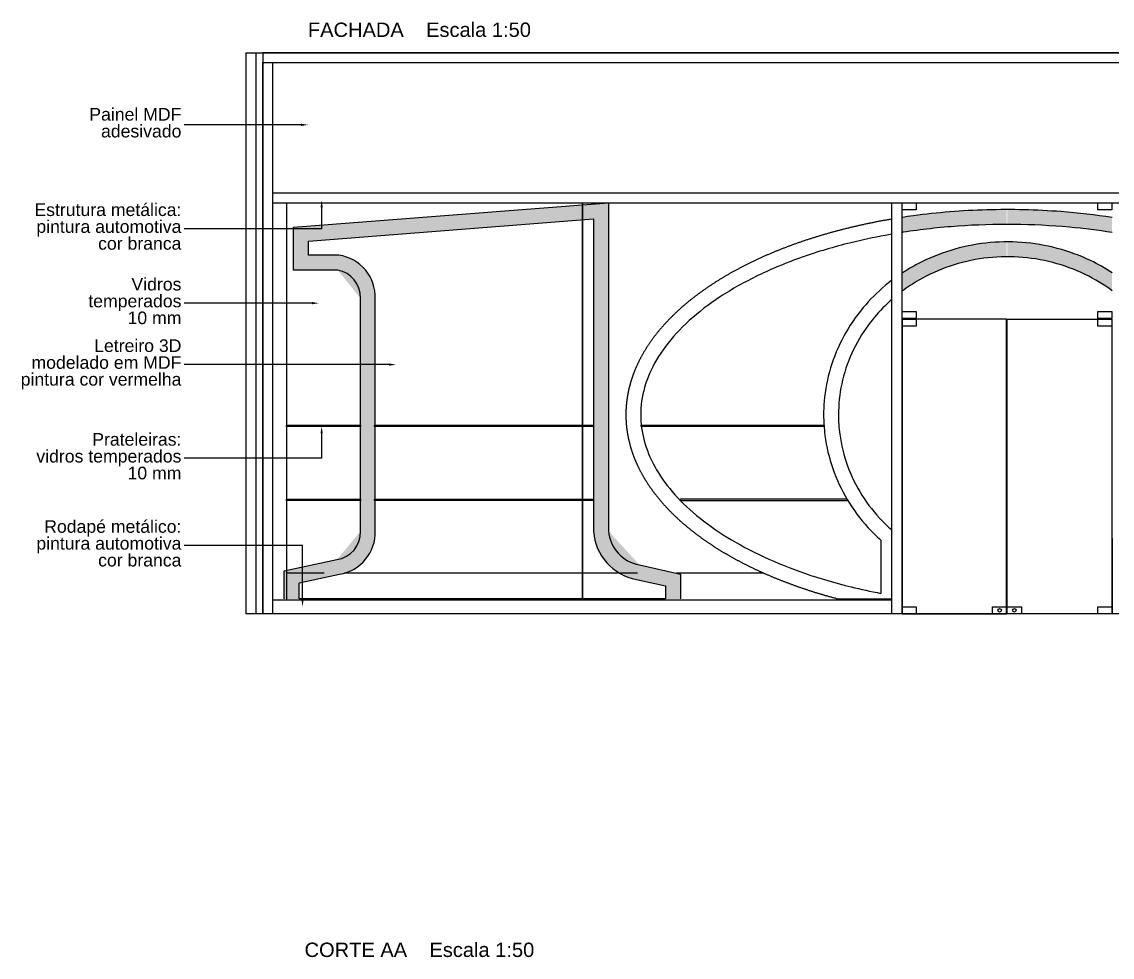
# Model space of a CAD drawing. Extents: x -3511 to 6018, y -1003 to 2837.
# Drawn here: x -891 to -113, y -153 to 514 of the extents above; entities that cross this region are included whole.
import ezdxf
from ezdxf import colors
from ezdxf.entities.mleader import LeaderData, LeaderLine
from ezdxf.math import Vec2, Vec3

# ---------------------------------------------------------------- set-up
doc = ezdxf.new("R2010")
doc.units = 0
doc.header["$LTSCALE"] = 11
doc.header["$MEASUREMENT"] = 0
for name, color, linetype in [('CORTES ESPEC', 2, 'CONTINUOUS'), ('ESQUADRIAS', 2, 'CONTINUOUS'), ('FACHADA PRATELEIRAS', 252, 'CONTINUOUS'), ('FACHADA-LOGO', 2, 'CONTINUOUS'), ('FACHADAS', 1, 'CONTINUOUS'), ('HATCH FACHADA', 10, 'CONTINUOUS'), ('TEXTOS', 2, 'CONTINUOUS')]:
    doc.layers.add(name, color=color, linetype=linetype)
doc.styles.add('ARIAL', font='arial.ttf')
doc.styles.add('ROMANS', font='romans.shx', dxfattribs={"width": 1.5})

msp = doc.modelspace()

# ---------------------------------------------------------------- hatches: boundary and pattern name
at = {"layer": 'HATCH FACHADA'}
h = msp.add_hatch(color=256, dxfattribs=at)
h.dxf.hatch_style = 1
edge = h.paths.add_edge_path()
edge.add_line((-420.96, 102.39), (-420.96, 120.19))
edge.add_line((-420.96, 120.19), (-450.26, 126.71))
edge.add_arc((-445.62, 153.15), 26.84, 184.69532, 260.04826, ccw=False)
edge.add_line((-472.37, 150.95), (-472.37, 384.81))
edge.add_line((-472.37, 384.81), (-696.74, 367.38))
edge.add_line((-696.74, 367.38), (-696.74, 336.87))
edge.add_line((-696.74, 336.87), (-665.34, 336.87))
edge.add_arc((-668.72, 317.62), 19.55, -2.20485, 80.04923, ccw=False)
edge.add_line((-649.18, 316.86), (-649.18, 150.54))
edge.add_arc((-668.72, 149.79), 19.55, -81.57362, 2.20485, ccw=False)
edge.add_line((-665.85, 130.45), (-703.4, 122.5))
edge.add_line((-703.4, 122.5), (-703.4, 102.39))
edge.add_line((-703.4, 102.39), (-692.81, 102.39))
edge.add_line((-692.81, 102.39), (-692.81, 113.92))
edge.add_line((-692.81, 113.92), (-663.94, 120.03))
edge.add_arc((-668.72, 149.79), 30.13, 279.11355, 362.20485)
edge.add_line((-638.61, 150.95), (-638.61, 316.46))
edge.add_arc((-668.72, 317.62), 30.13, 357.79515, 441.98854)
edge.add_line((-664.52, 347.45), (-686.16, 347.45))
edge.add_line((-686.16, 347.45), (-686.16, 357.59))
edge.add_line((-686.16, 357.59), (-482.95, 373.37))
edge.add_line((-482.95, 373.37), (-482.95, 150.55))
edge.add_arc((-445.62, 153.15), 37.42, 183.97605, 259.65151)
edge.add_line((-452.34, 116.33), (-431.55, 111.71))
edge.add_line((-431.55, 111.71), (-431.55, 102.39))
edge.add_line((-431.55, 102.39), (-420.96, 102.39))
h = msp.add_hatch(color=256, dxfattribs=at)
h.dxf.hatch_style = 1
edge = h.paths.add_edge_path()
edge.add_line((-188.51, 379.81), (-198.51, 379.81))
edge.add_line((-198.51, 379.81), (-198.51, 379.9))
edge.add_spline(control_points=[(-198.51, 379.9), (-199.88, 379.87), (-201.25, 379.83), (-220.27, 379.3), (-237.83, 377.87), (-257.66, 375.19), (-260.34, 374.8), (-263.01, 374.39)], knot_values=[4.750478, 4.750478, 4.750478, 4.750478, 4.765777, 4.765777, 4.962789, 4.962789, 4.993708, 4.993708, 4.993708, 4.993708], degree=3, periodic=0)
edge.add_line((-263.01, 374.39), (-263.01, 363.69))
edge.add_spline(control_points=[(-263.01, 363.69), (-262.75, 363.73), (-262.49, 363.77), (-249.47, 365.78), (-236.41, 367.25), (-211.71, 369), (-200.11, 369.41), (-188.51, 369.42)], knot_values=[4.713337, 4.713337, 4.713337, 4.713337, 4.716397, 4.716397, 4.867959, 4.867959, 5.00004, 5.00004, 5.00004, 5.00004], degree=3, periodic=0)
edge.add_line((-188.51, 369.42), (-188.51, 379.81))
h = msp.add_hatch(color=256, dxfattribs=at)
h.dxf.hatch_style = 1
edge = h.paths.add_edge_path()
edge.add_spline(control_points=[(-113.51, 374.39), (-125.39, 376.21), (-137.5, 377.6), (-159.1, 379.25), (-168.54, 379.7), (-178.01, 379.89)], knot_values=[4.431069, 4.431069, 4.431069, 4.431069, 4.568766, 4.568766, 4.674299, 4.674299, 4.674299, 4.674299], degree=3, periodic=0)
edge.add_line((-178.01, 379.89), (-178.01, 379.81))
edge.add_line((-178.01, 379.81), (-188.01, 379.81))
edge.add_line((-188.01, 379.81), (-188.01, 369.42))
edge.add_spline(control_points=[(-188.01, 369.42), (-186.46, 369.41), (-184.92, 369.41), (-170.06, 369.26), (-156.76, 368.6), (-133.47, 366.48), (-123.4, 365.24), (-113.51, 363.69)], knot_values=[4.424737, 4.424737, 4.424737, 4.424737, 4.442321, 4.442321, 4.593883, 4.593883, 4.71144, 4.71144, 4.71144, 4.71144], degree=3, periodic=0)
edge.add_line((-113.51, 363.69), (-113.51, 374.39))
h = msp.add_hatch(color=256, dxfattribs=at)
h.dxf.hatch_style = 1
edge = h.paths.add_edge_path()
edge.add_spline(control_points=[(-188.51, 356.95), (-193.47, 356.93), (-198.42, 356.65), (-211.84, 355.15), (-220.24, 353.42), (-236.52, 348.45), (-244.4, 345.21), (-255.7, 339.27), (-259.41, 337.07), (-263.01, 334.71)], knot_values=[4.716926, 4.716926, 4.716926, 4.716926, 4.830757, 4.830757, 5.027073, 5.027073, 5.223388, 5.223388, 5.323846, 5.323846, 5.323846, 5.323846], degree=3, periodic=0)
edge.add_line((-263.01, 334.71), (-263.01, 321.79))
edge.add_spline(control_points=[(-263.01, 321.79), (-259.23, 324.61), (-255.27, 327.22), (-244.11, 333.66), (-236.62, 337.04), (-221.06, 342.3), (-212.99, 344.18), (-199.4, 345.98), (-193.95, 346.35), (-188.51, 346.37)], knot_values=[4.717299, 4.717299, 4.717299, 4.717299, 4.837583, 4.837583, 5.043206, 5.043206, 5.248829, 5.248829, 5.384125, 5.384125, 5.384125, 5.384125], degree=3, periodic=0)
edge.add_line((-188.51, 346.37), (-188.51, 356.95))
h = msp.add_hatch(color=256, dxfattribs=at)
h.dxf.hatch_style = 1
edge = h.paths.add_edge_path()
edge.add_spline(control_points=[(-113.51, 335.16), (-118.34, 338.29), (-123.39, 341.12), (-136.26, 347.26), (-144.27, 350.2), (-160.74, 354.55), (-169.21, 355.96), (-181.15, 356.83), (-184.58, 356.96), (-188.01, 356.96)], knot_values=[4.107314, 4.107314, 4.107314, 4.107314, 4.241811, 4.241811, 4.438126, 4.438126, 4.634442, 4.634442, 4.713101, 4.713101, 4.713101, 4.713101], degree=3, periodic=0)
edge.add_line((-188.01, 356.96), (-188.01, 346.37))
edge.add_spline(control_points=[(-188.01, 346.37), (-185.34, 346.37), (-182.68, 346.29), (-171.76, 345.62), (-163.55, 344.32), (-147.61, 340.16), (-139.87, 337.31), (-125.82, 330.5), (-119.44, 326.66), (-113.51, 322.3)], knot_values=[4.047914, 4.047914, 4.047914, 4.047914, 4.114102, 4.114102, 4.319725, 4.319725, 4.525349, 4.525349, 4.713159, 4.713159, 4.713159, 4.713159], degree=3, periodic=0)
edge.add_line((-113.51, 322.3), (-113.51, 335.16))

# ---------------------------------------------------------------- linework, layer by layer
at = {"layer": 'ESQUADRIAS'}
for points in [[(342.24, 484.81), (342.24, 491.81), (-718.76, 491.81), (-718.76, 484.81)], [(-718.76, 484.81), (-711.76, 484.81), (-711.76, 91.81), (-718.76, 91.81)], [(335.24, 384.81), (335.24, 391.81), (-711.76, 391.81), (-711.76, 384.81)], [(-270.26, 384.81), (-263.26, 384.81), (-263.26, 91.81), (-270.26, 91.81)]]:
    msp.add_lwpolyline(points, close=True, dxfattribs=at)
msp.add_lwpolyline([(-711.76, 101.81), (-270.26, 101.81)], dxfattribs=at)
at = {"layer": 'FACHADA PRATELEIRAS'}
for points in [[(-701.76, 226.38), (-649.18, 226.38), (-649.18, 225.38), (-701.76, 225.38)], [(-639.19, 226.38), (-482.95, 226.38), (-482.95, 225.38), (-639.19, 225.38)], [(-448.95, 226.38), (-318.55, 226.38), (-318.55, 225.38), (-448.95, 225.38)], [(-701.76, 173.59), (-649.18, 173.59), (-649.18, 172.59), (-701.76, 172.59)], [(-639.19, 173.59), (-482.95, 173.59), (-482.95, 172.59), (-639.19, 172.59)], [(-302.31, 173.59), (-421.04, 173.59), (-421.04, 172.59), (-301.71, 172.59)]]:
    msp.add_lwpolyline(points, close=True, dxfattribs=at)
for points in [[(-675.01, 120.81), (-701.76, 120.81)], [(-451.72, 120.81), (-660.47, 120.81)], [(-361.52, 120.81), (-423.71, 120.81)]]:
    msp.add_lwpolyline(points, dxfattribs=at)
at = {"layer": 'FACHADA-LOGO'}
msp.add_lwpolyline([(-703.4, 102.39), (-703.4, 122.5), (-665.85, 130.45, 0.382755), (-649.18, 150.54), (-649.18, 316.86, 0.375149), (-665.34, 336.87), (-696.74, 336.87), (-696.74, 367.38), (-472.37, 384.81), (-472.37, 150.95, 0.341173), (-450.26, 126.71), (-420.96, 120.19), (-420.96, 102.39)], format="xyb", dxfattribs=at)
msp.add_lwpolyline([(-638.61, 316.46, 0.384832), (-664.52, 347.45), (-686.16, 347.45), (-686.16, 357.59), (-482.95, 373.37), (-482.95, 150.55, 0.342744), (-452.34, 116.33), (-431.55, 111.71), (-431.55, 102.39), (-692.81, 102.39), (-692.81, 113.92), (-663.94, 120.03, 0.379322), (-638.61, 150.95)], format="xyb", close=True, dxfattribs=at)
for points in [[(-270.26, 362.49), (-270.26, 373.23), (-270.89, 373.12), (-271.52, 373.01), (-272.15, 372.9), (-272.78, 372.79), (-273.41, 372.68), (-274.04, 372.57), (-274.67, 372.46), (-275.3, 372.34), (-275.93, 372.23), (-276.55, 372.12), (-277.18, 372), (-277.81, 371.88), (-278.43, 371.77), (-279.06, 371.65), (-279.68, 371.53), (-280.31, 371.41), (-280.93, 371.29), (-281.56, 371.17), (-282.18, 371.04), (-282.8, 370.92), (-283.42, 370.8), (-284.04, 370.67), (-284.66, 370.55), (-285.28, 370.42), (-285.9, 370.29), (-286.52, 370.17), (-287.14, 370.04), (-287.76, 369.91), (-288.37, 369.78), (-288.99, 369.65), (-289.61, 369.52), (-290.22, 369.38), (-290.84, 369.25), (-291.45, 369.11), (-292.06, 368.98), (-292.68, 368.84), (-293.29, 368.71), (-293.9, 368.57), (-294.51, 368.43), (-295.12, 368.29), (-295.73, 368.15), (-296.34, 368.01), (-296.95, 367.87), (-297.56, 367.73), (-298.16, 367.58), (-298.77, 367.44), (-299.38, 367.3), (-299.98, 367.15), (-300.58, 367), (-301.19, 366.86), (-301.79, 366.71), (-302.39, 366.56), (-303, 366.41), (-303.6, 366.26), (-304.2, 366.11), (-304.8, 365.96), (-305.4, 365.8), (-305.99, 365.65), (-306.59, 365.5), (-307.19, 365.34), (-307.79, 365.19), (-308.38, 365.03), (-308.98, 364.87), (-309.57, 364.71), (-310.16, 364.55), (-310.76, 364.4), (-311.35, 364.23), (-311.94, 364.07), (-312.53, 363.91), (-313.12, 363.75), (-313.71, 363.59), (-314.3, 363.42), (-314.88, 363.26), (-315.47, 363.09), (-316.06, 362.92), (-316.64, 362.76), (-317.23, 362.59), (-317.81, 362.42), (-318.39, 362.25), (-318.97, 362.08), (-319.56, 361.91), (-320.14, 361.73), (-320.72, 361.56), (-321.3, 361.39), (-321.87, 361.21), (-322.45, 361.04), (-323.03, 360.86), (-323.6, 360.69), (-324.18, 360.51), (-324.75, 360.33), (-325.33, 360.15), (-325.9, 359.97), (-326.47, 359.79), (-327.04, 359.61), (-327.61, 359.43), (-328.18, 359.25), (-328.75, 359.06), (-329.32, 358.88), (-329.88, 358.69), (-330.45, 358.51), (-331.02, 358.32), (-331.58, 358.14), (-332.14, 357.95), (-332.71, 357.76), (-333.27, 357.57), (-333.83, 357.38), (-334.39, 357.19), (-334.95, 357), (-335.51, 356.81), (-336.06, 356.61), (-336.62, 356.42), (-337.18, 356.22), (-337.73, 356.03), (-338.29, 355.83), (-338.84, 355.64), (-339.39, 355.44), (-339.94, 355.24), (-340.49, 355.04), (-341.04, 354.84), (-341.59, 354.64), (-342.14, 354.44), (-342.69, 354.24), (-343.23, 354.04), (-343.78, 353.83), (-344.32, 353.63), (-344.86, 353.42), (-345.41, 353.22), (-345.95, 353.01), (-346.49, 352.81), (-347.03, 352.6), (-347.57, 352.39), (-348.1, 352.18), (-348.64, 351.97), (-349.18, 351.76), (-349.71, 351.55), (-350.24, 351.34), (-350.78, 351.13), (-351.31, 350.91), (-351.84, 350.7), (-352.37, 350.48), (-352.9, 350.27), (-353.43, 350.05), (-353.95, 349.84), (-354.48, 349.62), (-355, 349.4), (-355.53, 349.18), (-356.05, 348.96), (-356.57, 348.74), (-357.09, 348.52), (-357.61, 348.3), (-358.13, 348.08), (-358.65, 347.85), (-359.17, 347.63), (-359.68, 347.41), (-360.2, 347.18), (-360.71, 346.96), (-361.23, 346.73), (-361.74, 346.5), (-362.25, 346.27), (-362.76, 346.05), (-363.27, 345.82), (-363.78, 345.59), (-364.28, 345.36), (-364.79, 345.13), (-365.29, 344.89), (-365.8, 344.66), (-366.3, 344.43), (-366.8, 344.19), (-367.3, 343.96), (-367.8, 343.72), (-368.3, 343.49), (-368.8, 343.25), (-369.29, 343.01), (-369.79, 342.78), (-370.28, 342.54), (-370.77, 342.3), (-371.27, 342.06), (-371.76, 341.82), (-372.25, 341.58), (-372.74, 341.34), (-373.22, 341.09), (-373.71, 340.85), (-374.2, 340.61), (-374.68, 340.36), (-375.16, 340.12), (-375.65, 339.87), (-376.13, 339.62), (-376.61, 339.38), (-377.08, 339.13), (-377.56, 338.88), (-378.04, 338.63), (-378.51, 338.38), (-378.99, 338.13), (-379.46, 337.88), (-379.93, 337.63), (-380.41, 337.38), (-380.88, 337.13), (-381.34, 336.87), (-381.81, 336.62), (-382.28, 336.36), (-382.74, 336.11), (-383.21, 335.85), (-383.67, 335.6), (-384.13, 335.34), (-384.59, 335.08), (-385.05, 334.82), (-385.51, 334.56), (-385.97, 334.3), (-386.42, 334.04), (-386.88, 333.78), (-387.33, 333.52), (-387.78, 333.26), (-388.24, 333), (-388.69, 332.73), (-389.13, 332.47), (-389.58, 332.2), (-390.03, 331.94), (-390.47, 331.67), (-390.92, 331.41), (-391.36, 331.14), (-391.8, 330.87), (-392.24, 330.6), (-392.68, 330.34), (-393.12, 330.07), (-393.56, 329.8), (-393.99, 329.52), (-394.43, 329.25), (-394.86, 328.98), (-395.29, 328.71), (-395.72, 328.44), (-396.15, 328.16), (-396.58, 327.89), (-397.01, 327.61), (-397.44, 327.34), (-397.86, 327.06), (-398.28, 326.79), (-398.71, 326.51), (-399.13, 326.23), (-399.55, 325.95), (-399.96, 325.67), (-400.38, 325.39), (-400.8, 325.11), (-401.21, 324.83), (-401.63, 324.55), (-402.04, 324.27), (-402.45, 323.99), (-402.86, 323.71), (-403.27, 323.42), (-403.67, 323.14), (-404.08, 322.85), (-404.48, 322.57), (-404.89, 322.28), (-405.29, 322), (-405.69, 321.71), (-406.09, 321.42), (-406.49, 321.13), (-406.88, 320.85), (-407.28, 320.56), (-407.67, 320.27), (-408.07, 319.98), (-408.46, 319.69), (-408.85, 319.4), (-409.24, 319.1), (-409.63, 318.81), (-410.01, 318.52), (-410.4, 318.23), (-410.78, 317.93), (-411.16, 317.64), (-411.55, 317.34), (-411.93, 317.05), (-412.3, 316.75), (-412.68, 316.45), (-413.06, 316.16), (-413.43, 315.86), (-413.8, 315.56), (-414.18, 315.26), (-414.55, 314.96), (-414.92, 314.66), (-415.28, 314.36), (-415.65, 314.06), (-416.02, 313.76), (-416.38, 313.46), (-416.74, 313.16), (-417.1, 312.85), (-417.46, 312.55), (-417.82, 312.25), (-418.18, 311.94), (-418.53, 311.64), (-418.89, 311.33), (-419.24, 311.03), (-419.59, 310.72), (-419.94, 310.41), (-420.29, 310.1), (-420.64, 309.8), (-420.99, 309.49), (-421.33, 309.18), (-421.67, 308.87), (-422.02, 308.56), (-422.36, 308.25), (-422.7, 307.94), (-423.03, 307.63), (-423.37, 307.31), (-423.7, 307), (-424.04, 306.69), (-424.37, 306.38), (-424.7, 306.06), (-425.03, 305.75), (-425.36, 305.43), (-425.68, 305.12), (-426.01, 304.8), (-426.33, 304.48), (-426.65, 304.17), (-426.98, 303.85), (-427.3, 303.53), (-427.61, 303.21), (-427.93, 302.9), (-428.24, 302.58), (-428.56, 302.26), (-428.87, 301.94), (-429.18, 301.62), (-429.49, 301.3), (-429.8, 300.97), (-430.11, 300.65), (-430.41, 300.33), (-430.71, 300.01), (-431.02, 299.68), (-431.32, 299.36), (-431.62, 299.04), (-431.91, 298.71), (-432.21, 298.39), (-432.51, 298.06), (-432.8, 297.73), (-433.09, 297.41), (-433.38, 297.08), (-433.67, 296.75), (-433.96, 296.43), (-434.24, 296.1), (-434.53, 295.77), (-434.81, 295.44), (-435.09, 295.11), (-435.37, 294.78), (-435.65, 294.45), (-435.93, 294.12), (-436.21, 293.79), (-436.48, 293.46), (-436.75, 293.12), (-437.02, 292.79), (-437.29, 292.46), (-437.56, 292.13), (-437.83, 291.79), (-438.09, 291.46), (-438.36, 291.12), (-438.62, 290.79), (-438.88, 290.45), (-439.14, 290.12), (-439.4, 289.78), (-439.65, 289.44), (-439.91, 289.11), (-440.16, 288.77), (-440.41, 288.43), (-440.66, 288.09), (-440.91, 287.75), (-441.16, 287.42), (-441.41, 287.08), (-441.65, 286.74), (-441.89, 286.4), (-442.13, 286.06), (-442.37, 285.71), (-442.61, 285.37), (-442.85, 285.03), (-443.08, 284.69), (-443.32, 284.35), (-443.55, 284), (-443.78, 283.66), (-444.01, 283.32), (-444.23, 282.97), (-444.46, 282.63), (-444.68, 282.28), (-444.91, 281.94), (-445.13, 281.59), (-445.35, 281.25), (-445.56, 280.9), (-445.78, 280.56), (-445.99, 280.21), (-446.21, 279.86), (-446.42, 279.51), (-446.63, 279.17), (-446.84, 278.82), (-447.04, 278.47), (-447.25, 278.12), (-447.45, 277.77), (-447.66, 277.42), (-447.86, 277.07), (-448.05, 276.72), (-448.25, 276.37), (-448.45, 276.02), (-448.64, 275.67), (-448.83, 275.32), (-449.02, 274.96), (-449.21, 274.61), (-449.4, 274.26), (-449.59, 273.91), (-449.77, 273.55), (-449.96, 273.2), (-450.14, 272.84), (-450.32, 272.49), (-450.49, 272.14), (-450.67, 271.78), (-450.85, 271.43), (-451.02, 271.07), (-451.19, 270.71), (-451.36, 270.36), (-451.53, 270), (-451.7, 269.65), (-451.86, 269.29), (-452.02, 268.93), (-452.19, 268.57), (-452.35, 268.22), (-452.51, 267.86), (-452.66, 267.5), (-452.82, 267.14), (-452.97, 266.78), (-453.12, 266.42), (-453.27, 266.06), (-453.42, 265.7), (-453.57, 265.34), (-453.72, 264.98), (-453.86, 264.62), (-454, 264.26), (-454.14, 263.9), (-454.28, 263.54), (-454.35, 263.36), (-454.42, 263.18), (-454.49, 263), (-454.55, 262.82), (-454.62, 262.64), (-454.69, 262.46), (-454.75, 262.27), (-454.82, 262.09), (-454.89, 261.91), (-454.95, 261.73), (-455.02, 261.55), (-455.08, 261.37), (-455.14, 261.19), (-455.21, 261.01), (-455.27, 260.82), (-455.33, 260.64), (-455.39, 260.46), (-455.46, 260.28), (-455.52, 260.1), (-455.58, 259.92), (-455.64, 259.73), (-455.7, 259.55), (-455.76, 259.37), (-455.82, 259.19), (-455.88, 259), (-455.94, 258.82), (-455.99, 258.64), (-456.05, 258.46), (-456.11, 258.28), (-456.16, 258.09), (-456.22, 257.91), (-456.28, 257.73), (-456.33, 257.55), (-456.39, 257.36), (-456.44, 257.18), (-456.5, 257), (-456.55, 256.82), (-456.6, 256.63), (-456.66, 256.45), (-456.71, 256.27), (-456.76, 256.08), (-456.81, 255.9), (-456.86, 255.72), (-456.91, 255.53), (-456.97, 255.35), (-457.02, 255.17), (-457.06, 254.98), (-457.11, 254.8), (-457.16, 254.62), (-457.21, 254.43), (-457.26, 254.25), (-457.31, 254.07), (-457.35, 253.88), (-457.4, 253.7), (-457.45, 253.52), (-457.49, 253.33), (-457.54, 253.15), (-457.58, 252.97), (-457.63, 252.78), (-457.67, 252.6), (-457.71, 252.41), (-457.76, 252.23), (-457.8, 252.05), (-457.84, 251.86), (-457.88, 251.68), (-457.93, 251.49), (-457.97, 251.31), (-458.01, 251.13), (-458.05, 250.94), (-458.09, 250.76), (-458.13, 250.57), (-458.17, 250.39), (-458.2, 250.21), (-458.24, 250.02), (-458.28, 249.84), (-458.32, 249.65), (-458.35, 249.47), (-458.39, 249.28), (-458.43, 249.1), (-458.46, 248.91), (-458.5, 248.73), (-458.53, 248.54), (-458.57, 248.36), (-458.6, 248.18), (-458.63, 247.99), (-458.67, 247.81), (-458.7, 247.62), (-458.73, 247.44), (-458.76, 247.25), (-458.79, 247.07), (-458.83, 246.88), (-458.86, 246.7), (-458.89, 246.51), (-458.92, 246.33), (-458.94, 246.14), (-458.97, 245.96), (-459, 245.77), (-459.03, 245.59), (-459.06, 245.4), (-459.08, 245.22), (-459.11, 245.03), (-459.14, 244.85), (-459.16, 244.66), (-459.19, 244.48), (-459.21, 244.29), (-459.24, 244.1), (-459.26, 243.92), (-459.28, 243.73), (-459.31, 243.55), (-459.33, 243.36), (-459.35, 243.18), (-459.37, 242.99), (-459.4, 242.81), (-459.42, 242.62), (-459.44, 242.44), (-459.46, 242.25), (-459.48, 242.06), (-459.5, 241.88), (-459.52, 241.69), (-459.53, 241.51), (-459.55, 241.32), (-459.57, 241.14), (-459.59, 240.95), (-459.6, 240.77), (-459.62, 240.58), (-459.63, 240.39), (-459.65, 240.21), (-459.67, 240.02), (-459.68, 239.84), (-459.69, 239.65), (-459.71, 239.47), (-459.72, 239.28), (-459.73, 239.09), (-459.75, 238.91), (-459.76, 238.72), (-459.77, 238.54), (-459.78, 238.35), (-459.79, 238.16), (-459.8, 237.98), (-459.81, 237.79), (-459.82, 237.61), (-459.83, 237.42), (-459.84, 237.23), (-459.85, 237.05), (-459.85, 236.86), (-459.86, 236.68), (-459.87, 236.49), (-459.87, 236.31), (-459.88, 236.12), (-459.88, 235.93), (-459.89, 235.75), (-459.89, 235.56), (-459.9, 235.38), (-459.9, 235.19), (-459.9, 235), (-459.91, 234.82), (-459.91, 234.63), (-459.91, 234.45), (-459.91, 234.26), (-459.91, 234.07), (-459.92, 233.89), (-459.92, 233.7), (-459.91, 233.37), (-459.91, 233.05), (-459.91, 232.72), (-459.9, 232.39), (-459.9, 232.07), (-459.89, 231.74), (-459.88, 231.41), (-459.87, 231.09), (-459.86, 230.76), (-459.85, 230.43), (-459.83, 230.11), (-459.82, 229.78), (-459.8, 229.45), (-459.78, 229.13), (-459.76, 228.8), (-459.74, 228.47), (-459.72, 228.15), (-459.7, 227.82), (-459.67, 227.49), (-459.65, 227.17), (-459.62, 226.84), (-459.59, 226.51), (-459.56, 226.19), (-459.53, 225.86), (-459.5, 225.54), (-459.46, 225.21), (-459.43, 224.88), (-459.39, 224.56), (-459.35, 224.23), (-459.31, 223.91), (-459.27, 223.58), (-459.23, 223.25), (-459.19, 222.93), (-459.14, 222.6), (-459.1, 222.28), (-459.05, 221.95), (-459, 221.63), (-458.95, 221.3), (-458.9, 220.98), (-458.85, 220.65), (-458.79, 220.33), (-458.74, 220), (-458.68, 219.68), (-458.62, 219.35), (-458.56, 219.03), (-458.5, 218.7), (-458.44, 218.38), (-458.38, 218.05), (-458.31, 217.73), (-458.25, 217.4), (-458.18, 217.08), (-458.11, 216.76), (-458.04, 216.43), (-457.97, 216.11), (-457.9, 215.79), (-457.83, 215.46), (-457.75, 215.14), (-457.67, 214.82), (-457.6, 214.49), (-457.52, 214.17), (-457.44, 213.85), (-457.36, 213.53), (-457.27, 213.2), (-457.19, 212.88), (-457.1, 212.56), (-457.02, 212.24), (-456.93, 211.91), (-456.84, 211.59), (-456.75, 211.27), (-456.66, 210.95), (-456.56, 210.63), (-456.47, 210.31), (-456.37, 209.99), (-456.27, 209.67), (-456.18, 209.34), (-456.08, 209.02), (-455.97, 208.7), (-455.87, 208.38), (-455.77, 208.06), (-455.66, 207.74), (-455.56, 207.42), (-455.45, 207.1), (-455.34, 206.78), (-455.23, 206.47), (-455.12, 206.15), (-455.01, 205.83), (-454.89, 205.51), (-454.78, 205.19), (-454.66, 204.87), (-454.54, 204.55), (-454.42, 204.24), (-454.3, 203.92), (-454.18, 203.6), (-454.06, 203.28), (-453.93, 202.97), (-453.81, 202.65), (-453.68, 202.33), (-453.55, 202.02), (-453.42, 201.7), (-453.29, 201.38), (-453.16, 201.07), (-453.03, 200.75), (-452.89, 200.44), (-452.76, 200.12), (-452.62, 199.81), (-452.48, 199.49), (-452.34, 199.18), (-452.2, 198.86), (-452.06, 198.55), (-451.92, 198.24), (-451.77, 197.92), (-451.63, 197.61), (-451.48, 197.3), (-451.33, 196.98), (-451.18, 196.67), (-451.03, 196.36), (-450.88, 196.04), (-450.73, 195.73), (-450.57, 195.42), (-450.42, 195.11), (-450.26, 194.8), (-450.1, 194.49), (-449.94, 194.18), (-449.78, 193.86), (-449.62, 193.55), (-449.45, 193.24), (-449.29, 192.93), (-449.12, 192.62), (-448.96, 192.31), (-448.79, 192.01), (-448.62, 191.7), (-448.45, 191.39), (-448.28, 191.08), (-448.1, 190.77), (-447.93, 190.46), (-447.75, 190.16), (-447.58, 189.85), (-447.4, 189.54), (-447.22, 189.23), (-447.04, 188.93), (-446.86, 188.62), (-446.68, 188.32), (-446.49, 188.01), (-446.31, 187.7), (-446.12, 187.4), (-445.93, 187.09), (-445.74, 186.79), (-445.55, 186.48), (-445.36, 186.18), (-445.17, 185.88), (-444.98, 185.57), (-444.78, 185.27), (-444.58, 184.97), (-444.39, 184.66), (-444.19, 184.36), (-443.99, 184.06), (-443.79, 183.76), (-443.59, 183.45), (-443.38, 183.15), (-443.18, 182.85), (-442.97, 182.55), (-442.76, 182.25), (-442.56, 181.95), (-442.35, 181.65), (-442.14, 181.35), (-441.93, 181.05), (-441.71, 180.75), (-441.5, 180.45), (-441.28, 180.16), (-441.07, 179.86), (-440.85, 179.56), (-440.63, 179.26), (-440.41, 178.97), (-440.19, 178.67), (-439.97, 178.37), (-439.74, 178.08), (-439.52, 177.78), (-439.29, 177.48), (-439.07, 177.19), (-438.84, 176.89), (-438.61, 176.6), (-438.38, 176.3), (-438.15, 176.01), (-437.91, 175.72), (-437.68, 175.42), (-437.44, 175.13), (-437.21, 174.84), (-436.97, 174.55), (-436.73, 174.25), (-436.49, 173.96), (-436.25, 173.67), (-436.01, 173.38), (-435.77, 173.09), (-435.52, 172.8), (-435.28, 172.51), (-435.03, 172.22), (-434.78, 171.93), (-434.53, 171.64), (-434.28, 171.35), (-434.03, 171.06), (-433.78, 170.77), (-433.53, 170.49), (-433.27, 170.2), (-433.02, 169.91), (-432.76, 169.62), (-432.5, 169.34), (-432.24, 169.05), (-431.98, 168.77), (-431.72, 168.48), (-431.46, 168.2), (-431.19, 167.91), (-430.93, 167.63), (-430.66, 167.34), (-430.4, 167.06), (-430.13, 166.78), (-429.86, 166.49), (-429.59, 166.21), (-429.32, 165.93), (-429.05, 165.65), (-428.77, 165.36), (-428.5, 165.08), (-428.22, 164.8), (-427.95, 164.52), (-427.67, 164.24), (-427.39, 163.96), (-427.11, 163.68), (-426.83, 163.4), (-426.54, 163.13), (-426.26, 162.85), (-425.98, 162.57), (-425.69, 162.29), (-425.4, 162.01), (-425.12, 161.74), (-424.83, 161.46), (-424.54, 161.19), (-424.25, 160.91), (-423.95, 160.63), (-423.66, 160.36), (-423.37, 160.08), (-423.07, 159.81), (-422.77, 159.54), (-422.48, 159.26), (-422.18, 158.99), (-421.88, 158.72), (-421.58, 158.45), (-421.27, 158.17), (-420.97, 157.9), (-420.67, 157.63), (-420.36, 157.36), (-420.06, 157.09), (-419.75, 156.82), (-419.44, 156.55), (-419.13, 156.28), (-418.82, 156.01), (-418.51, 155.74), (-418.2, 155.48), (-417.88, 155.21), (-417.57, 154.94), (-417.25, 154.67), (-416.94, 154.41), (-416.62, 154.14), (-416.3, 153.88), (-415.98, 153.61), (-415.66, 153.35), (-415.34, 153.08), (-415.01, 152.82), (-414.69, 152.56), (-414.36, 152.29), (-414.04, 152.03), (-413.71, 151.77), (-413.38, 151.5), (-413.05, 151.24), (-412.72, 150.98), (-412.39, 150.72), (-412.06, 150.46), (-411.73, 150.2), (-411.39, 149.94), (-411.06, 149.68), (-410.72, 149.42), (-410.38, 149.17), (-410.05, 148.91), (-409.71, 148.65), (-409.37, 148.39), (-409.02, 148.14), (-408.68, 147.88), (-408.34, 147.63), (-407.99, 147.37), (-407.65, 147.11), (-407.3, 146.86), (-406.95, 146.61), (-406.61, 146.35), (-406.26, 146.1), (-405.91, 145.85), (-405.56, 145.59), (-405.2, 145.34), (-404.85, 145.09), (-404.49, 144.84), (-404.14, 144.59), (-403.78, 144.34), (-403.43, 144.09), (-403.07, 143.84), (-402.71, 143.59), (-402.35, 143.34), (-401.99, 143.1), (-401.62, 142.85), (-401.26, 142.6), (-400.9, 142.35), (-400.53, 142.11), (-400.17, 141.86), (-399.8, 141.62), (-399.43, 141.37), (-399.06, 141.13), (-398.69, 140.88), (-398.32, 140.64), (-397.95, 140.4), (-397.58, 140.15), (-397.2, 139.91), (-396.83, 139.67), (-396.45, 139.43), (-396.07, 139.19), (-395.7, 138.95), (-395.32, 138.71), (-394.94, 138.47), (-394.56, 138.23), (-394.18, 137.99), (-393.79, 137.75), (-393.41, 137.52), (-393.03, 137.28), (-392.64, 137.04), (-392.26, 136.81), (-391.87, 136.57), (-391.48, 136.33), (-391.09, 136.1), (-390.7, 135.87), (-390.31, 135.63), (-389.92, 135.4), (-389.53, 135.17), (-389.13, 134.93), (-388.74, 134.7), (-388.34, 134.47), (-387.95, 134.24), (-387.55, 134.01), (-387.15, 133.78), (-386.75, 133.55), (-386.35, 133.32), (-385.95, 133.09), (-385.55, 132.86), (-385.15, 132.63), (-384.75, 132.41), (-384.34, 132.18), (-383.94, 131.95), (-383.53, 131.73), (-383.12, 131.5), (-382.71, 131.28), (-382.31, 131.05), (-381.9, 130.83), (-381.49, 130.61), (-381.07, 130.38), (-380.66, 130.16), (-380.25, 129.94), (-379.83, 129.72), (-379.42, 129.5), (-379, 129.28), (-378.59, 129.06), (-378.17, 128.84), (-377.75, 128.62), (-377.33, 128.4), (-376.91, 128.18), (-376.49, 127.96), (-376.07, 127.75), (-375.65, 127.53), (-375.22, 127.32), (-374.8, 127.1), (-374.37, 126.88), (-373.95, 126.67), (-373.52, 126.46), (-373.09, 126.24), (-372.66, 126.03), (-372.23, 125.82), (-371.8, 125.61), (-371.37, 125.39), (-370.94, 125.18), (-370.51, 124.97), (-370.07, 124.76), (-369.64, 124.55), (-369.2, 124.34), (-368.77, 124.14), (-368.33, 123.93), (-367.89, 123.72), (-367.45, 123.51), (-367.01, 123.31), (-366.57, 123.1), (-366.13, 122.9), (-365.69, 122.69), (-365.25, 122.49), (-364.8, 122.28), (-364.36, 122.08), (-363.92, 121.88), (-363.47, 121.68), (-363.02, 121.47), (-362.58, 121.27), (-362.13, 121.07), (-361.68, 120.87), (-361.23, 120.67), (-360.78, 120.47), (-360.33, 120.28), (-359.87, 120.08), (-359.42, 119.88), (-358.97, 119.68), (-358.51, 119.49), (-358.06, 119.29), (-357.6, 119.1), (-357.14, 118.9), (-356.69, 118.71), (-356.23, 118.51), (-355.77, 118.32), (-355.31, 118.13), (-354.85, 117.94), (-354.39, 117.74), (-353.92, 117.55), (-353.46, 117.36), (-353, 117.17), (-352.53, 116.98), (-352.07, 116.8), (-351.6, 116.61), (-351.13, 116.42), (-350.67, 116.23), (-350.2, 116.05), (-349.73, 115.86), (-349.26, 115.67), (-348.79, 115.49), (-348.32, 115.3), (-347.85, 115.12), (-347.37, 114.94), (-346.9, 114.75), (-346.43, 114.57), (-345.95, 114.39), (-345.48, 114.21), (-345, 114.03), (-344.52, 113.85), (-344.04, 113.67), (-343.57, 113.49), (-343.09, 113.31), (-342.61, 113.13), (-342.13, 112.96), (-341.65, 112.78), (-341.16, 112.6), (-340.68, 112.43), (-340.2, 112.25), (-339.71, 112.08), (-339.23, 111.91), (-338.74, 111.73), (-338.26, 111.56), (-337.77, 111.39), (-337.28, 111.22), (-336.79, 111.04), (-336.31, 110.87), (-335.82, 110.7), (-335.33, 110.53), (-334.84, 110.37), (-334.34, 110.2), (-333.85, 110.03), (-333.36, 109.86), (-332.87, 109.7), (-332.37, 109.53), (-331.88, 109.36), (-331.38, 109.2), (-330.88, 109.04), (-330.39, 108.87), (-329.89, 108.71), (-329.39, 108.55), (-328.89, 108.38), (-328.39, 108.22), (-327.89, 108.06), (-327.39, 107.9), (-326.89, 107.74), (-326.39, 107.58), (-325.89, 107.43), (-325.38, 107.27), (-324.88, 107.11), (-324.38, 106.95), (-323.87, 106.8), (-323.37, 106.64), (-322.86, 106.49), (-322.35, 106.33), (-321.84, 106.18), (-321.34, 106.03), (-320.83, 105.87), (-320.32, 105.72), (-319.81, 105.57), (-319.3, 105.42), (-318.79, 105.27), (-318.28, 105.12), (-317.76, 104.97), (-317.25, 104.82), (-316.74, 104.67), (-316.22, 104.53), (-315.71, 104.38), (-315.19, 104.23), (-314.68, 104.09), (-314.16, 103.94), (-313.64, 103.8), (-313.13, 103.66), (-312.61, 103.51), (-312.09, 103.37), (-311.57, 103.23), (-311.05, 103.09), (-310.53, 102.95), (-310.01, 102.81), (-309.49, 102.67), (-308.96, 102.53), (-308.44, 102.39), (-270.26, 102.39), (-270.26, 151.47)], [(-278.21, 144.38), (-278.21, 106.37)], [(-263.26, 146.07), (-263.26, 91.81)], [(-113.26, 145.54), (-113.26, 91.81)]]:
    msp.add_lwpolyline(points, dxfattribs=at)
for points, knots in [([(-113.26, 374.36), (-125.22, 376.19), (-137.41, 377.59), (-167.23, 379.87), (-184.97, 380.3), (-220.27, 379.3), (-237.83, 377.87), (-257.74, 375.18), (-260.51, 374.78), (-263.26, 374.36)], [4.430103, 4.430103, 4.430103, 4.430103, 4.5687661, 4.5687661, 4.7657774, 4.7657774, 4.9627888, 4.9627888, 4.9946742, 4.9946742, 4.9946742, 4.9946742]), ([(-113.26, 363.65), (-123.23, 365.21), (-133.38, 366.47), (-156.76, 368.6), (-170.06, 369.26), (-196.68, 369.52), (-210.02, 369.12), (-236.41, 367.25), (-249.47, 365.78), (-262.57, 363.75), (-262.92, 363.7), (-263.26, 363.65)], [4.4237468, 4.4237468, 4.4237468, 4.4237468, 4.5422948, 4.5422948, 4.6938565, 4.6938565, 4.8454183, 4.8454183, 4.99698, 4.99698, 5.0010305, 5.0010305, 5.0010305, 5.0010305]), ([(-270.26, 362.49), (-271.86, 362.21), (-273.45, 361.93), (-275.04, 361.63), (-283.36, 360.1), (-291.54, 358.34), (-311.56, 353.4), (-323.16, 349.95), (-345.21, 342.17), (-355.67, 337.84), (-375.18, 328.42), (-384.23, 323.34), (-400.74, 312.53), (-408.18, 306.82), (-421.3, 294.92), (-426.97, 288.74), (-436.42, 276.1), (-440.21, 269.63), (-445.87, 256.56), (-447.74, 249.97), (-449.11, 240.14), (-449.33, 236.92), (-449.33, 233.7), (-449.33, 227.5), (-448.5, 221.3), (-445.17, 208.97), (-442.67, 202.83), (-435.99, 190.71), (-431.82, 184.73), (-421.83, 173.08), (-416.03, 167.41), (-402.9, 156.51), (-395.57, 151.28), (-379.53, 141.39), (-370.83, 136.74), (-352.22, 128.11), (-342.32, 124.14), (-321.52, 116.97), (-310.62, 113.77), (-292.44, 109.29), (-285.38, 107.75), (-278.21, 106.37)], [5.028886, 5.028886, 5.028886, 5.028886, 5.048065, 5.048065, 5.048065, 5.148542, 5.148542, 5.300104, 5.300104, 5.451665, 5.451665, 5.603227, 5.603227, 5.754789, 5.754789, 5.906351, 5.906351, 6.057912, 6.057912, 6.209474, 6.209474, 6.283185, 6.283185, 6.283185, 6.425106, 6.425106, 6.567026, 6.567026, 6.708946, 6.708946, 6.850866, 6.850866, 6.992786, 6.992786, 7.134707, 7.134707, 7.276627, 7.276627, 7.418547, 7.418547, 7.5055, 7.5055, 7.5055, 7.5055]), ([(-113.26, 335), (-118.16, 338.2), (-123.3, 341.08), (-136.26, 347.26), (-144.27, 350.2), (-160.74, 354.55), (-169.21, 355.96), (-186.26, 357.21), (-194.85, 357.05), (-211.84, 355.15), (-220.24, 353.42), (-236.52, 348.45), (-244.4, 345.21), (-255.7, 339.27), (-259.41, 337.07), (-263.01, 334.71)], [4.104992, 4.104992, 4.104992, 4.104992, 4.241811, 4.241811, 4.438126, 4.438126, 4.634442, 4.634442, 4.830757, 4.830757, 5.027073, 5.027073, 5.223388, 5.223388, 5.323846, 5.323846, 5.323846, 5.323846]), ([(-113.26, 322.12), (-119.26, 326.56), (-125.72, 330.46), (-139.87, 337.31), (-147.61, 340.16), (-163.55, 344.32), (-171.76, 345.62), (-188.28, 346.64), (-196.59, 346.35), (-212.99, 344.18), (-221.06, 342.3), (-236.62, 337.04), (-244.11, 333.66), (-255.27, 327.22), (-259.23, 324.61), (-263.01, 321.79)], [4.045274, 4.045274, 4.045274, 4.045274, 4.235725, 4.235725, 4.441348, 4.441348, 4.646972, 4.646972, 4.852595, 4.852595, 5.058218, 5.058218, 5.263842, 5.263842, 5.384125, 5.384125, 5.384125, 5.384125]), ([(-270.26, 329.58), (-271.88, 328.35), (-273.48, 327.08), (-275.04, 325.77), (-280.74, 320.99), (-286.01, 315.74), (-296.07, 303.76), (-300.72, 296.93), (-308.53, 282.54), (-311.68, 274.98), (-316.35, 259.42), (-317.87, 251.42), (-318.82, 240.15), (-318.95, 236.92), (-318.95, 233.7)], [5.3931627, 5.3931627, 5.3931627, 5.3931627, 5.4410317, 5.4410317, 5.4410317, 5.6160187, 5.6160187, 5.8123341, 5.8123341, 6.0086496, 6.0086496, 6.204965, 6.204965, 6.2831853, 6.2831853, 6.2831853, 6.2831853]), ([(-270.26, 315.93), (-271.9, 314.49), (-273.49, 313.02), (-275.04, 311.5), (-279.35, 307.27), (-283.31, 302.74), (-291.57, 291.6), (-295.57, 284.81), (-302.01, 270.63), (-304.45, 263.23), (-307.59, 248.44), (-308.37, 241.07), (-308.37, 233.7), (-308.37, 229.09), (-308.06, 224.47), (-306.45, 212.25), (-304.6, 204.7), (-299.29, 190.12), (-295.84, 183.07), (-287.45, 169.79), (-282.53, 163.55), (-276.33, 157.19), (-275.69, 156.54), (-275.04, 155.9), (-273.49, 154.39), (-271.9, 152.91), (-270.26, 151.47)], [5.46369, 5.46369, 5.46369, 5.46369, 5.519549, 5.519549, 5.519549, 5.675089, 5.675089, 5.880712, 5.880712, 6.086335, 6.086335, 6.283185, 6.283185, 6.283185, 6.406442, 6.406442, 6.612066, 6.612066, 6.817689, 6.817689, 7.023313, 7.023313, 7.046824, 7.046824, 7.046824, 7.102673, 7.102673, 7.102673, 7.102673]), ([(-318.95, 233.7), (-318.95, 228.79), (-318.64, 223.88), (-316.99, 210.97), (-315.12, 203.04), (-309.78, 187.68), (-306.3, 180.25), (-297.87, 166.17), (-292.92, 159.53), (-284.46, 150.26), (-281.41, 147.24), (-278.21, 144.38)], [0, 0, 0, 0, 0.1191875, 0.1191875, 0.3155029, 0.3155029, 0.5118183, 0.5118183, 0.7081337, 0.7081337, 0.8092129, 0.8092129, 0.8092129, 0.8092129])]:
    msp.add_open_spline(points, degree=3, knots=knots, dxfattribs=at)
at = {"layer": 'FACHADAS'}
for points in [[(-730.76, 491.81), (-730.76, 91.81)], [(-723.76, 491.81), (-723.76, 91.81)], [(-718.76, 491.81), (-718.76, 91.81)], [(-491.13, 384.81), (-491.13, 101.81)], [(-490.88, 384.81), (-490.88, 101.81)]]:
    msp.add_lwpolyline(points, dxfattribs=at)
at = {"layer": 'FACHADAS', "color": 3}
msp.add_lwpolyline([(-730.76, 491.81), (354.24, 491.81)], dxfattribs=at)
at = {"layer": 'FACHADAS', "color": 253}
msp.add_lwpolyline([(-701.76, 384.81), (-701.76, 101.81)], dxfattribs=at)
at = {"layer": 'FACHADAS'}
for points in [[(-263.01, 384.81), (-253.01, 384.81), (-253.01, 379.81), (-263.01, 379.81)], [(-123.51, 384.81), (-113.51, 384.81), (-113.51, 379.81), (-123.51, 379.81)], [(-263.01, 307.31), (-253.01, 307.31), (-253.01, 302.31), (-263.01, 302.31)], [(-123.51, 307.31), (-113.51, 307.31), (-113.51, 302.31), (-123.51, 302.31)], [(-263.01, 301.81), (-263.01, 91.81), (-188.51, 91.81), (-188.51, 301.81)], [(-263.01, 301.81), (-253.01, 301.81), (-253.01, 296.81), (-263.01, 296.81)], [(-113.51, 301.81), (-113.51, 91.81), (-188.01, 91.81), (-188.01, 301.81)], [(-123.51, 301.81), (-113.51, 301.81), (-113.51, 296.81), (-123.51, 296.81)], [(-263.01, 96.81), (-253.01, 96.81), (-253.01, 91.81), (-263.01, 91.81)], [(-198.51, 96.81), (-188.51, 96.81), (-188.51, 91.81), (-198.51, 91.81)], [(-188.01, 96.81), (-178.01, 96.81), (-178.01, 91.81), (-188.01, 91.81)], [(-123.51, 96.81), (-113.51, 96.81), (-113.51, 91.81), (-123.51, 91.81)]]:
    msp.add_lwpolyline(points, close=True, dxfattribs=at)
at = {"layer": 'FACHADAS', "color": 5}
msp.add_lwpolyline([(537.11, 91.81), (-730.76, 91.81)], dxfattribs=at)
at = {"layer": 'FACHADAS'}
for centre in [(-193.51, 94.31), (-183.01, 94.31)]:
    msp.add_circle(centre, 1.25, dxfattribs=at)
at = {"layer": 'HATCH FACHADA'}
msp.add_lwpolyline([(-270.26, 315.93), (-270.26, 329.58)], dxfattribs=at)

# ---------------------------------------------------------------- texts
at = {"layer": 'TEXTOS', "color": 2, "char_height": 10.24, "attachment_point": 8, "style": 'ROMANS'}
for s, insert in [('{\\fArial|b0|i0|c0|p34;FACHADA    Escala 1:50}', (-607.08, 502.95)), ('{\\fArial|b0|i0|c0|p34;CORTE AA    Escala 1:50}', (-607.08, -153))]:
    msp.add_mtext(s, dxfattribs=dict(at, insert=insert))

# ---------------------------------------------------------------- leaders
at = {"layer": 'CORTES ESPEC'}
ml = msp.add_multileader_mtext('Standard', dxfattribs=at)
ml.set_content('\\pxsm0.8;Painel MDF\\Padesivado', color=256, style='ARIAL')
ml.set_leader_properties(color=1)
ml.build(insert=Vec2(0, 0))
ml.multileader.update_dxf_attribs({"has_dogleg": 0, "text_left_attachment_type": 2, "text_right_attachment_type": 2, "dogleg_length": 0.36, "arrow_head_size": 5})
ctx = ml.context
ctx.base_point, ctx.char_height, ctx.arrow_head_size, ctx.plane_origin = Vec3(-842.85, 440.44), 9, 5, Vec3(-621.76, 399.31)
ctx.left_attachment, ctx.right_attachment, ctx.text_align_type = 2, 2, 2
notes = []
notes.append((ctx, [(0, (1, 1, 0), (-774.36, 440.44), (-1, 0), 0.36, [(0, [(-686.46, 440.44), (-743.66, 440.44)], 0, [])])]))
ctx.mtext.insert, ctx.mtext.alignment, ctx.mtext.flow_direction = Vec3(-776.72, 452.44), 3, 5
ml = msp.add_multileader_mtext('Standard', dxfattribs=at)
ml.set_content('\\pxsm0.8;Estrutura metálica:\\Ppintura automotiva\\Pcor branca', color=256, style='ARIAL')
ml.set_leader_properties(color=1)
ml.build(insert=Vec2(0, 0))
ml.multileader.update_dxf_attribs({"has_dogleg": 0, "text_left_attachment_type": 2, "text_right_attachment_type": 2, "dogleg_length": 0.36, "arrow_head_size": 5})
ctx = ml.context
ctx.base_point, ctx.char_height, ctx.arrow_head_size, ctx.plane_origin = Vec3(-881.44, 366.38), 9, 5, Vec3(-621.76, 310.46)
ctx.left_attachment, ctx.right_attachment, ctx.text_align_type = 2, 2, 2
notes.append((ctx, [(0, (1, 1, 0), (-774.36, 366.38), (-1, 0), 0.36, [(0, [(-676.79, 386.52), (-676.79, 366.38)], 0, [])])]))
ctx.mtext.insert, ctx.mtext.alignment, ctx.mtext.flow_direction = Vec3(-776.72, 384.41), 3, 5
ml = msp.add_multileader_mtext('Standard', dxfattribs=at)
ml.set_content('\\pxsm0.8;Vidros \\Ptemperados\\P10 mm', color=256, style='ARIAL')
ml.set_leader_properties(color=1)
ml.build(insert=Vec2(0, 0))
ml.multileader.update_dxf_attribs({"has_dogleg": 0, "text_left_attachment_type": 2, "text_right_attachment_type": 2, "dogleg_length": 0.36, "arrow_head_size": 5})
ctx = ml.context
ctx.base_point, ctx.char_height, ctx.arrow_head_size, ctx.plane_origin = Vec3(-844.41, 313.3), 9, 5, Vec3(-621.76, 272.17)
ctx.left_attachment, ctx.right_attachment, ctx.text_align_type = 2, 2, 2
notes.append((ctx, [(0, (1, 1, 0), (-774.36, 313.3), (-1, 0), 0.36, [(0, [(-678.76, 313.3), (-743.66, 313.3)], 0, [])])]))
ctx.mtext.insert, ctx.mtext.alignment, ctx.mtext.flow_direction = Vec3(-776.72, 331.32), 3, 5
ml = msp.add_multileader_mtext('Standard', dxfattribs=at)
ml.set_content('\\pxsm0.8;Letreiro 3D\\Pmodelado em MDF\\Ppintura cor vermelha', color=256, style='ARIAL')
ml.set_leader_properties(color=1)
ml.build(insert=Vec2(0, 0))
ml.multileader.update_dxf_attribs({"has_dogleg": 0, "text_left_attachment_type": 2, "text_right_attachment_type": 2, "dogleg_length": 0.36, "arrow_head_size": 5})
ctx = ml.context
ctx.base_point, ctx.char_height, ctx.arrow_head_size, ctx.plane_origin = Vec3(-891.97, 269.48), 9, 5, Vec3(-621.76, 228.35)
ctx.left_attachment, ctx.right_attachment, ctx.text_align_type = 2, 2, 2
notes.append((ctx, [(0, (1, 1, 0), (-774.36, 269.48), (-1, 0), 0.36, [(0, [(-623.78, 269.48), (-743.66, 269.48)], 0, [])])]))
ctx.mtext.insert, ctx.mtext.alignment, ctx.mtext.flow_direction = Vec3(-776.72, 287.5), 3, 5
ml = msp.add_multileader_mtext('Standard', dxfattribs=at)
ml.set_content('\\pxsm0.8;Prateleiras: \\Pvidros temperados\\P10 mm', color=256, style='ARIAL')
ml.set_leader_properties(color=1)
ml.build(insert=Vec2(0, 0))
ml.multileader.update_dxf_attribs({"has_dogleg": 0, "text_left_attachment_type": 2, "text_right_attachment_type": 2, "dogleg_length": 0.36, "arrow_head_size": 5})
ctx = ml.context
ctx.base_point, ctx.char_height, ctx.arrow_head_size, ctx.plane_origin = Vec3(-881.51, 202.67), 9, 5, Vec3(-621.76, 146.75)
ctx.left_attachment, ctx.right_attachment, ctx.text_align_type = 2, 2, 2
notes.append((ctx, [(0, (1, 1, 0), (-774.36, 202.67), (-1, 0), 0.36, [(0, [(-676.79, 225.38), (-676.79, 202.67)], 0, [])])]))
ctx.mtext.insert, ctx.mtext.alignment, ctx.mtext.flow_direction = Vec3(-776.72, 220.69), 3, 5
ml = msp.add_multileader_mtext('Standard', dxfattribs=at)
ml.set_content('\\pxsm0.8;Rodapé metálico:\\Ppintura automotiva\\Pcor branca', color=256, style='ARIAL')
ml.set_leader_properties(color=1)
ml.build(insert=Vec2(0, 0))
ml.multileader.update_dxf_attribs({"has_dogleg": 0, "text_left_attachment_type": 2, "text_right_attachment_type": 2, "dogleg_length": 0.36, "arrow_head_size": 5})
ctx = ml.context
ctx.base_point, ctx.char_height, ctx.arrow_head_size, ctx.plane_origin = Vec3(-880.8, 140.54), 9, 5, Vec3(-621.76, 84.62)
ctx.left_attachment, ctx.right_attachment, ctx.text_align_type = 2, 2, 2
notes.append((ctx, [(0, (1, 1, 0), (-774.36, 140.54), (-1, 0), 0.36, [(0, [(-690.4, 96.89), (-690.4, 140.54)], 0, [])])]))
ctx.mtext.insert, ctx.mtext.alignment, ctx.mtext.flow_direction = Vec3(-776.72, 158.57), 3, 5
for ctx, leaders in notes:
    for number, flags, end, landing, length, lines in leaders:
        leader = LeaderData()
        leader.index, (leader.has_last_leader_line, leader.has_dogleg_vector, leader.attachment_direction) = number, flags
        leader.last_leader_point, leader.dogleg_vector, leader.dogleg_length = Vec3(end), Vec3(landing), length
        for number, points, colour, breaks in lines:
            line = LeaderLine()
            line.index, line.vertices, line.color, line.breaks = number, Vec3.list(points), colors.encode_raw_color(colour), breaks
            leader.lines.append(line)
        ctx.leaders.append(leader)

doc.saveas('drawing.dxf')
